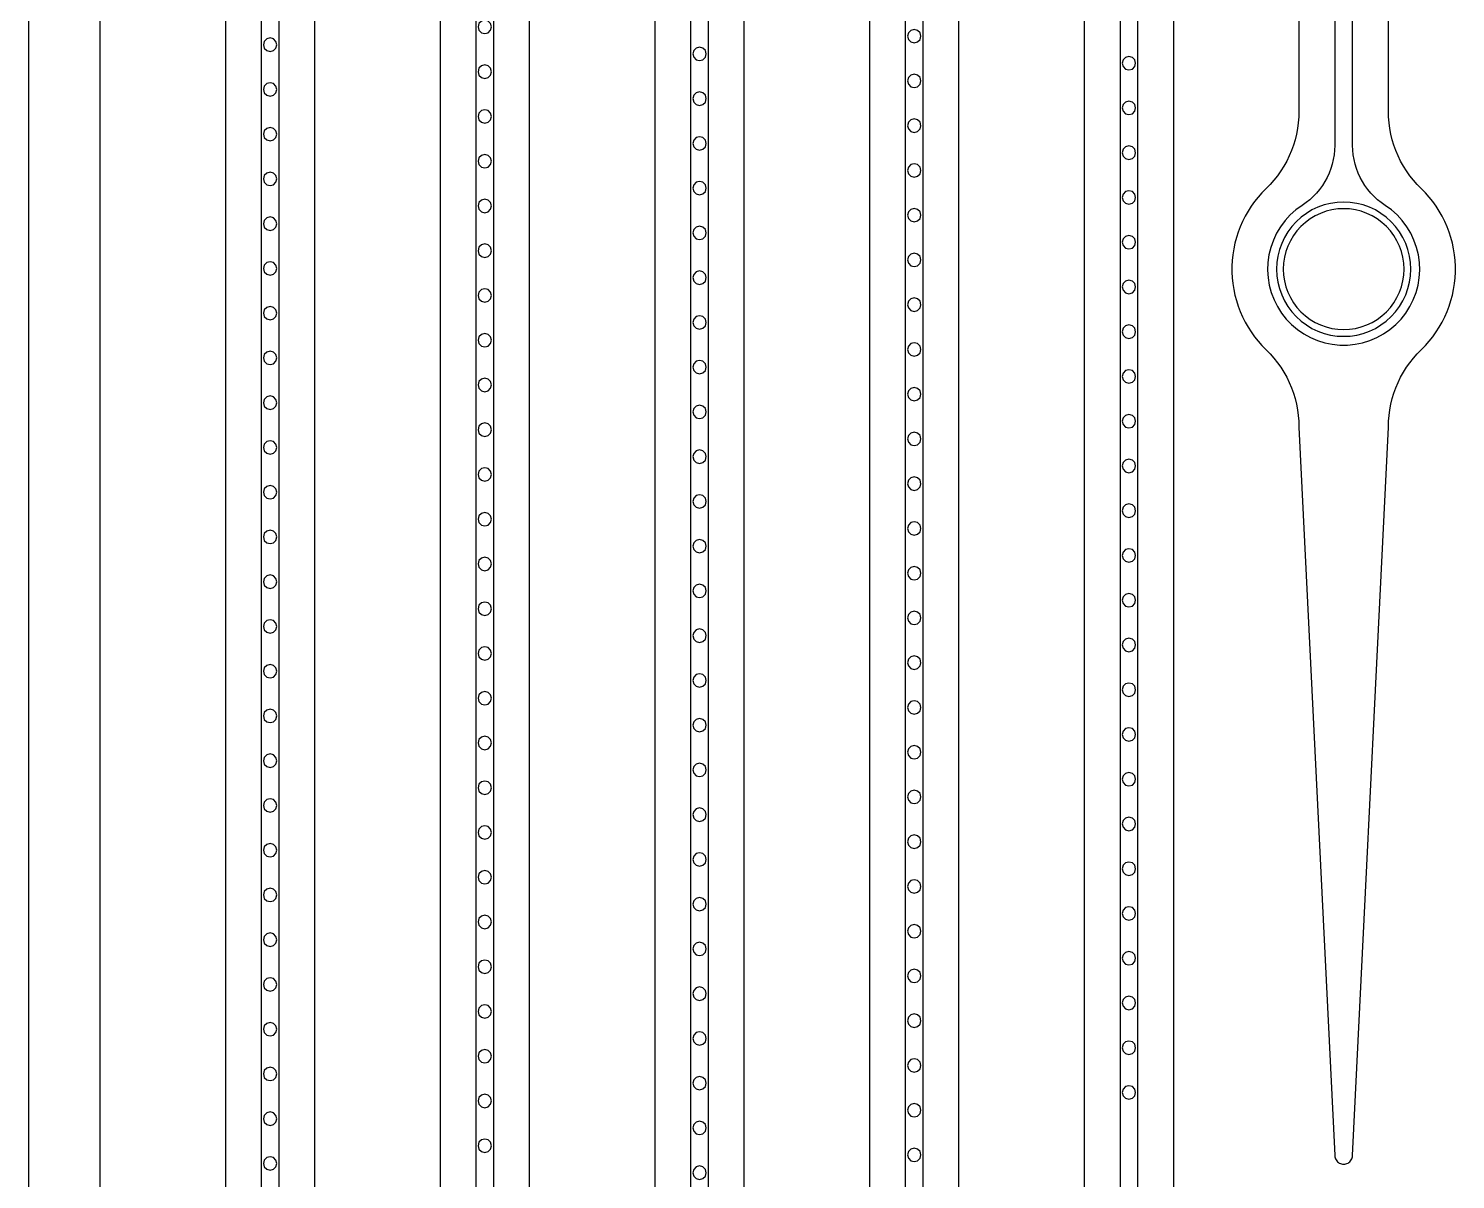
# Model space of a CAD drawing. Header units: metres. Extents: x -1805 to 1655, y -683 to 39617.
# Drawn here: x 2 to 161.5, y 469.7 to 598.3 of the extents above; entities that cross this region are included whole.
import ezdxf

# ---------------------------------------------------------------- set-up
doc = ezdxf.new("R2010")
doc.units = ezdxf.units.M
for name, color, linetype in [('Etching', 5, 'CONTINUOUS'), ('IONP', 7, 'CONTINUOUS'), ('Metal', 4, 'CONTINUOUS'), ('pad_etching', 1, 'CONTINUOUS'), ('PEDOT_SIROF', 6, 'CONTINUOUS')]:
    doc.layers.add(name, color=color, linetype=linetype)

msp = doc.modelspace()

# ---------------------------------------------------------------- linework, layer by layer
at = {"layer": 'Etching'}
for points in [[(24, 9134.24), (24, -45.85)], [(34, -45.85), (34, 9134.24)], [(48, 9134.24), (48, 81.13)], [(58, 81.13), (58, 9134.24)], [(72, 9134.24), (72, 208.12)], [(82, 208.12), (82, 9134.24)], [(96, 9134.24), (96, 335.1)], [(106, 335.1), (106, 9134.24)], [(120, 9134.24), (120, 462.09)], [(130, 462.09), (130, 9134.24)], [(144, 9134.24), (144, 589.07), (143.98, 588.43), (143.93, 587.79), (143.85, 587.15), (143.73, 586.52), (143.57, 585.89), (143.38, 585.28), (143.17, 584.67), (142.91, 584.08), (142.63, 583.5), (142.32, 582.94), (141.97, 582.4), (141.6, 581.87), (141.2, 581.37), (140.78, 580.89), (140.33, 580.43), (139.87, 579.97), (139.44, 579.48), (139.04, 578.98), (138.66, 578.45), (138.31, 577.9), (137.99, 577.34), (137.7, 576.76), (137.43, 576.17), (137.2, 575.56), (137.01, 574.95), (136.84, 574.32), (136.71, 573.69), (136.6, 573.04), (136.54, 572.4), (136.5, 571.75), (136.5, 571.1), (136.54, 570.46), (136.6, 569.81), (136.71, 569.17), (136.84, 568.54), (137.01, 567.91), (137.2, 567.29), (137.43, 566.69), (137.7, 566.09), (137.99, 565.52), (138.31, 564.95), (138.66, 564.41), (139.04, 563.88), (139.44, 563.37), (139.87, 562.89), (140.33, 562.43), (140.78, 561.97), (141.2, 561.49), (141.6, 560.98), (141.97, 560.46), (142.32, 559.91), (142.63, 559.35), (142.91, 558.78), (143.17, 558.18), (143.38, 557.58), (143.57, 556.96), (143.73, 556.34), (143.85, 555.71), (143.93, 555.07), (143.98, 554.43), (144, 553.79), (148, 472.38), (148.02, 472.25), (148.05, 472.13), (148.09, 472.01), (148.15, 471.9), (148.22, 471.8), (148.31, 471.7), (148.41, 471.62), (148.51, 471.55), (148.63, 471.5), (148.75, 471.46), (148.87, 471.44), (149, 471.43), (149.13, 471.44), (149.25, 471.46), (149.37, 471.5), (149.49, 471.55), (149.59, 471.62), (149.69, 471.7), (149.78, 471.8), (149.85, 471.9), (149.91, 472.01), (149.95, 472.13), (149.98, 472.25), (150, 472.38), (154, 553.79), (154.02, 554.43), (154.07, 555.07), (154.15, 555.71), (154.27, 556.34), (154.43, 556.96), (154.62, 557.58), (154.83, 558.18), (155.09, 558.78), (155.37, 559.35), (155.68, 559.91), (156.03, 560.46), (156.4, 560.98), (156.8, 561.49), (157.22, 561.97), (157.67, 562.43), (158.13, 562.89), (158.56, 563.37), (158.96, 563.88), (159.34, 564.41), (159.69, 564.95), (160.01, 565.52), (160.3, 566.09), (160.57, 566.69), (160.8, 567.29), (160.99, 567.91), (161.16, 568.54), (161.29, 569.17), (161.4, 569.81), (161.46, 570.46), (161.5, 571.1), (161.5, 571.75), (161.46, 572.4), (161.4, 573.04), (161.29, 573.69), (161.16, 574.32), (160.99, 574.95), (160.8, 575.56), (160.57, 576.17), (160.3, 576.76), (160.01, 577.34), (159.69, 577.9), (159.34, 578.45), (158.96, 578.98), (158.56, 579.48), (158.13, 579.97), (157.67, 580.43), (157.22, 580.89), (156.8, 581.37), (156.4, 581.87), (156.03, 582.4), (155.68, 582.94), (155.37, 583.5), (155.09, 584.08), (154.83, 584.67), (154.62, 585.28), (154.43, 585.89), (154.27, 586.52), (154.15, 587.15), (154.07, 587.79), (154.02, 588.43), (154, 589.07), (154, 9134.24)], [(10, -202.71), (10, 4155.73)]]:
    msp.add_lwpolyline(points, dxfattribs=at)
at = {"layer": 'IONP'}
for points in [[(53.75, 598.49), (53.65, 598.87), (53.38, 599.14), (53, 599.24), (52.62, 599.14), (52.35, 598.87), (52.25, 598.49), (52.35, 598.12), (52.62, 597.84), (53, 597.74), (53.38, 597.84), (53.65, 598.12), (53.75, 598.49)], [(101.75, 597.46), (101.65, 597.84), (101.38, 598.11), (101, 598.21), (100.62, 598.11), (100.35, 597.84), (100.25, 597.46), (100.35, 597.09), (100.62, 596.81), (101, 596.71), (101.38, 596.81), (101.65, 597.09), (101.75, 597.46)], [(29.75, 596.51), (29.65, 596.88), (29.38, 597.16), (29, 597.26), (28.62, 597.16), (28.35, 596.88), (28.25, 596.51), (28.35, 596.13), (28.62, 595.86), (29, 595.76), (29.38, 595.86), (29.65, 596.13), (29.75, 596.51)], [(77.75, 595.48), (77.65, 595.85), (77.38, 596.13), (77, 596.23), (76.62, 596.13), (76.35, 595.85), (76.25, 595.48), (76.35, 595.1), (76.62, 594.83), (77, 594.73), (77.38, 594.83), (77.65, 595.1), (77.75, 595.48)], [(125.75, 594.44), (125.65, 594.82), (125.38, 595.09), (125, 595.19), (124.62, 595.09), (124.35, 594.82), (124.25, 594.44), (124.35, 594.07), (124.62, 593.79), (125, 593.69), (125.38, 593.79), (125.65, 594.07), (125.75, 594.44)], [(53.75, 593.49), (53.65, 593.87), (53.38, 594.14), (53, 594.24), (52.62, 594.14), (52.35, 593.87), (52.25, 593.49), (52.35, 593.12), (52.62, 592.84), (53, 592.74), (53.38, 592.84), (53.65, 593.12), (53.75, 593.49)], [(29.75, 591.51), (29.65, 591.88), (29.38, 592.16), (29, 592.26), (28.62, 592.16), (28.35, 591.88), (28.25, 591.51), (28.35, 591.13), (28.62, 590.86), (29, 590.76), (29.38, 590.86), (29.65, 591.13), (29.75, 591.51)], [(101.75, 592.46), (101.65, 592.84), (101.38, 593.11), (101, 593.21), (100.62, 593.11), (100.35, 592.84), (100.25, 592.46), (100.35, 592.09), (100.62, 591.81), (101, 591.71), (101.38, 591.81), (101.65, 592.09), (101.75, 592.46)], [(77.75, 590.48), (77.65, 590.85), (77.38, 591.13), (77, 591.23), (76.62, 591.13), (76.35, 590.85), (76.25, 590.48), (76.35, 590.1), (76.62, 589.83), (77, 589.73), (77.38, 589.83), (77.65, 590.1), (77.75, 590.48)], [(125.75, 589.44), (125.65, 589.82), (125.38, 590.09), (125, 590.19), (124.62, 590.09), (124.35, 589.82), (124.25, 589.44), (124.35, 589.07), (124.62, 588.79), (125, 588.69), (125.38, 588.79), (125.65, 589.07), (125.75, 589.44)], [(53.75, 588.49), (53.65, 588.87), (53.38, 589.14), (53, 589.24), (52.62, 589.14), (52.35, 588.87), (52.25, 588.49), (52.35, 588.12), (52.62, 587.84), (53, 587.74), (53.38, 587.84), (53.65, 588.12), (53.75, 588.49)], [(29.75, 586.51), (29.65, 586.88), (29.38, 587.16), (29, 587.26), (28.62, 587.16), (28.35, 586.88), (28.25, 586.51), (28.35, 586.13), (28.62, 585.86), (29, 585.76), (29.38, 585.86), (29.65, 586.13), (29.75, 586.51)], [(101.75, 587.46), (101.65, 587.84), (101.38, 588.11), (101, 588.21), (100.62, 588.11), (100.35, 587.84), (100.25, 587.46), (100.35, 587.09), (100.62, 586.81), (101, 586.71), (101.38, 586.81), (101.65, 587.09), (101.75, 587.46)], [(77.75, 585.48), (77.65, 585.85), (77.38, 586.13), (77, 586.23), (76.62, 586.13), (76.35, 585.85), (76.25, 585.48), (76.35, 585.1), (76.62, 584.83), (77, 584.73), (77.38, 584.83), (77.65, 585.1), (77.75, 585.48)], [(53.75, 583.49), (53.65, 583.87), (53.38, 584.14), (53, 584.24), (52.62, 584.14), (52.35, 583.87), (52.25, 583.49), (52.35, 583.12), (52.62, 582.84), (53, 582.74), (53.38, 582.84), (53.65, 583.12), (53.75, 583.49)], [(125.75, 584.44), (125.65, 584.82), (125.38, 585.09), (125, 585.19), (124.62, 585.09), (124.35, 584.82), (124.25, 584.44), (124.35, 584.07), (124.62, 583.79), (125, 583.69), (125.38, 583.79), (125.65, 584.07), (125.75, 584.44)], [(29.75, 581.51), (29.65, 581.88), (29.38, 582.16), (29, 582.26), (28.62, 582.16), (28.35, 581.88), (28.25, 581.51), (28.35, 581.13), (28.62, 580.86), (29, 580.76), (29.38, 580.86), (29.65, 581.13), (29.75, 581.51)], [(101.75, 582.46), (101.65, 582.84), (101.38, 583.11), (101, 583.21), (100.62, 583.11), (100.35, 582.84), (100.25, 582.46), (100.35, 582.09), (100.62, 581.81), (101, 581.71), (101.38, 581.81), (101.65, 582.09), (101.75, 582.46)], [(77.75, 580.48), (77.65, 580.85), (77.38, 581.13), (77, 581.23), (76.62, 581.13), (76.35, 580.85), (76.25, 580.48), (76.35, 580.1), (76.62, 579.83), (77, 579.73), (77.38, 579.83), (77.65, 580.1), (77.75, 580.48)], [(53.75, 578.49), (53.65, 578.87), (53.38, 579.14), (53, 579.24), (52.62, 579.14), (52.35, 578.87), (52.25, 578.49), (52.35, 578.12), (52.62, 577.84), (53, 577.74), (53.38, 577.84), (53.65, 578.12), (53.75, 578.49)], [(125.75, 579.44), (125.65, 579.82), (125.38, 580.09), (125, 580.19), (124.62, 580.09), (124.35, 579.82), (124.25, 579.44), (124.35, 579.07), (124.62, 578.79), (125, 578.69), (125.38, 578.79), (125.65, 579.07), (125.75, 579.44)], [(101.75, 577.46), (101.65, 577.84), (101.38, 578.11), (101, 578.21), (100.62, 578.11), (100.35, 577.84), (100.25, 577.46), (100.35, 577.09), (100.62, 576.81), (101, 576.71), (101.38, 576.81), (101.65, 577.09), (101.75, 577.46)], [(29.75, 576.51), (29.65, 576.88), (29.38, 577.16), (29, 577.26), (28.62, 577.16), (28.35, 576.88), (28.25, 576.51), (28.35, 576.13), (28.62, 575.86), (29, 575.76), (29.38, 575.86), (29.65, 576.13), (29.75, 576.51)], [(77.75, 575.48), (77.65, 575.85), (77.38, 576.13), (77, 576.23), (76.62, 576.13), (76.35, 575.85), (76.25, 575.48), (76.35, 575.1), (76.62, 574.83), (77, 574.73), (77.38, 574.83), (77.65, 575.1), (77.75, 575.48)], [(53.75, 573.49), (53.65, 573.87), (53.38, 574.14), (53, 574.24), (52.62, 574.14), (52.35, 573.87), (52.25, 573.49), (52.35, 573.12), (52.62, 572.84), (53, 572.74), (53.38, 572.84), (53.65, 573.12), (53.75, 573.49)], [(125.75, 574.44), (125.65, 574.82), (125.38, 575.09), (125, 575.19), (124.62, 575.09), (124.35, 574.82), (124.25, 574.44), (124.35, 574.07), (124.62, 573.79), (125, 573.69), (125.38, 573.79), (125.65, 574.07), (125.75, 574.44)], [(101.75, 572.46), (101.65, 572.84), (101.38, 573.11), (101, 573.21), (100.62, 573.11), (100.35, 572.84), (100.25, 572.46), (100.35, 572.09), (100.62, 571.81), (101, 571.71), (101.38, 571.81), (101.65, 572.09), (101.75, 572.46)], [(29.75, 571.51), (29.65, 571.88), (29.38, 572.16), (29, 572.26), (28.62, 572.16), (28.35, 571.88), (28.25, 571.51), (28.35, 571.13), (28.62, 570.86), (29, 570.76), (29.38, 570.86), (29.65, 571.13), (29.75, 571.51)], [(77.75, 570.48), (77.65, 570.85), (77.38, 571.13), (77, 571.23), (76.62, 571.13), (76.35, 570.85), (76.25, 570.48), (76.35, 570.1), (76.62, 569.83), (77, 569.73), (77.38, 569.83), (77.65, 570.1), (77.75, 570.48)], [(125.75, 569.44), (125.65, 569.82), (125.38, 570.09), (125, 570.19), (124.62, 570.09), (124.35, 569.82), (124.25, 569.44), (124.35, 569.07), (124.62, 568.79), (125, 568.69), (125.38, 568.79), (125.65, 569.07), (125.75, 569.44)], [(53.75, 568.49), (53.65, 568.87), (53.38, 569.14), (53, 569.24), (52.62, 569.14), (52.35, 568.87), (52.25, 568.49), (52.35, 568.12), (52.62, 567.84), (53, 567.74), (53.38, 567.84), (53.65, 568.12), (53.75, 568.49)], [(101.75, 567.46), (101.65, 567.84), (101.38, 568.11), (101, 568.21), (100.62, 568.11), (100.35, 567.84), (100.25, 567.46), (100.35, 567.09), (100.62, 566.81), (101, 566.71), (101.38, 566.81), (101.65, 567.09), (101.75, 567.46)], [(29.75, 566.51), (29.65, 566.88), (29.38, 567.16), (29, 567.26), (28.62, 567.16), (28.35, 566.88), (28.25, 566.51), (28.35, 566.13), (28.62, 565.86), (29, 565.76), (29.38, 565.86), (29.65, 566.13), (29.75, 566.51)], [(77.75, 565.48), (77.65, 565.85), (77.38, 566.13), (77, 566.23), (76.62, 566.13), (76.35, 565.85), (76.25, 565.48), (76.35, 565.1), (76.62, 564.83), (77, 564.73), (77.38, 564.83), (77.65, 565.1), (77.75, 565.48)], [(125.75, 564.44), (125.65, 564.82), (125.38, 565.09), (125, 565.19), (124.62, 565.09), (124.35, 564.82), (124.25, 564.44), (124.35, 564.07), (124.62, 563.79), (125, 563.69), (125.38, 563.79), (125.65, 564.07), (125.75, 564.44)], [(53.75, 563.49), (53.65, 563.87), (53.38, 564.14), (53, 564.24), (52.62, 564.14), (52.35, 563.87), (52.25, 563.49), (52.35, 563.12), (52.62, 562.84), (53, 562.74), (53.38, 562.84), (53.65, 563.12), (53.75, 563.49)], [(101.75, 562.46), (101.65, 562.84), (101.38, 563.11), (101, 563.21), (100.62, 563.11), (100.35, 562.84), (100.25, 562.46), (100.35, 562.09), (100.62, 561.81), (101, 561.71), (101.38, 561.81), (101.65, 562.09), (101.75, 562.46)], [(29.75, 561.51), (29.65, 561.88), (29.38, 562.16), (29, 562.26), (28.62, 562.16), (28.35, 561.88), (28.25, 561.51), (28.35, 561.13), (28.62, 560.86), (29, 560.76), (29.38, 560.86), (29.65, 561.13), (29.75, 561.51)], [(77.75, 560.48), (77.65, 560.85), (77.38, 561.13), (77, 561.23), (76.62, 561.13), (76.35, 560.85), (76.25, 560.48), (76.35, 560.1), (76.62, 559.83), (77, 559.73), (77.38, 559.83), (77.65, 560.1), (77.75, 560.48)], [(125.75, 559.44), (125.65, 559.82), (125.38, 560.09), (125, 560.19), (124.62, 560.09), (124.35, 559.82), (124.25, 559.44), (124.35, 559.07), (124.62, 558.79), (125, 558.69), (125.38, 558.79), (125.65, 559.07), (125.75, 559.44)], [(53.75, 558.49), (53.65, 558.87), (53.38, 559.14), (53, 559.24), (52.62, 559.14), (52.35, 558.87), (52.25, 558.49), (52.35, 558.12), (52.62, 557.84), (53, 557.74), (53.38, 557.84), (53.65, 558.12), (53.75, 558.49)], [(29.75, 556.51), (29.65, 556.88), (29.38, 557.16), (29, 557.26), (28.62, 557.16), (28.35, 556.88), (28.25, 556.51), (28.35, 556.13), (28.62, 555.86), (29, 555.76), (29.38, 555.86), (29.65, 556.13), (29.75, 556.51)], [(101.75, 557.46), (101.65, 557.84), (101.38, 558.11), (101, 558.21), (100.62, 558.11), (100.35, 557.84), (100.25, 557.46), (100.35, 557.09), (100.62, 556.81), (101, 556.71), (101.38, 556.81), (101.65, 557.09), (101.75, 557.46)], [(77.75, 555.48), (77.65, 555.85), (77.38, 556.13), (77, 556.23), (76.62, 556.13), (76.35, 555.85), (76.25, 555.48), (76.35, 555.1), (76.62, 554.83), (77, 554.73), (77.38, 554.83), (77.65, 555.1), (77.75, 555.48)], [(125.75, 554.44), (125.65, 554.82), (125.38, 555.09), (125, 555.19), (124.62, 555.09), (124.35, 554.82), (124.25, 554.44), (124.35, 554.07), (124.62, 553.79), (125, 553.69), (125.38, 553.79), (125.65, 554.07), (125.75, 554.44)], [(53.75, 553.49), (53.65, 553.87), (53.38, 554.14), (53, 554.24), (52.62, 554.14), (52.35, 553.87), (52.25, 553.49), (52.35, 553.12), (52.62, 552.84), (53, 552.74), (53.38, 552.84), (53.65, 553.12), (53.75, 553.49)], [(29.75, 551.51), (29.65, 551.88), (29.38, 552.16), (29, 552.26), (28.62, 552.16), (28.35, 551.88), (28.25, 551.51), (28.35, 551.13), (28.62, 550.86), (29, 550.76), (29.38, 550.86), (29.65, 551.13), (29.75, 551.51)], [(101.75, 552.46), (101.65, 552.84), (101.38, 553.11), (101, 553.21), (100.62, 553.11), (100.35, 552.84), (100.25, 552.46), (100.35, 552.09), (100.62, 551.81), (101, 551.71), (101.38, 551.81), (101.65, 552.09), (101.75, 552.46)], [(77.75, 550.48), (77.65, 550.85), (77.38, 551.13), (77, 551.23), (76.62, 551.13), (76.35, 550.85), (76.25, 550.48), (76.35, 550.1), (76.62, 549.83), (77, 549.73), (77.38, 549.83), (77.65, 550.1), (77.75, 550.48)], [(53.75, 548.49), (53.65, 548.87), (53.38, 549.14), (53, 549.24), (52.62, 549.14), (52.35, 548.87), (52.25, 548.49), (52.35, 548.12), (52.62, 547.84), (53, 547.74), (53.38, 547.84), (53.65, 548.12), (53.75, 548.49)], [(125.75, 549.44), (125.65, 549.82), (125.38, 550.09), (125, 550.19), (124.62, 550.09), (124.35, 549.82), (124.25, 549.44), (124.35, 549.07), (124.62, 548.79), (125, 548.69), (125.38, 548.79), (125.65, 549.07), (125.75, 549.44)], [(29.75, 546.51), (29.65, 546.88), (29.38, 547.16), (29, 547.26), (28.62, 547.16), (28.35, 546.88), (28.25, 546.51), (28.35, 546.13), (28.62, 545.86), (29, 545.76), (29.38, 545.86), (29.65, 546.13), (29.75, 546.51)], [(101.75, 547.46), (101.65, 547.84), (101.38, 548.11), (101, 548.21), (100.62, 548.11), (100.35, 547.84), (100.25, 547.46), (100.35, 547.09), (100.62, 546.81), (101, 546.71), (101.38, 546.81), (101.65, 547.09), (101.75, 547.46)], [(77.75, 545.48), (77.65, 545.85), (77.38, 546.13), (77, 546.23), (76.62, 546.13), (76.35, 545.85), (76.25, 545.48), (76.35, 545.1), (76.62, 544.83), (77, 544.73), (77.38, 544.83), (77.65, 545.1), (77.75, 545.48)], [(53.75, 543.49), (53.65, 543.87), (53.38, 544.14), (53, 544.24), (52.62, 544.14), (52.35, 543.87), (52.25, 543.49), (52.35, 543.12), (52.62, 542.84), (53, 542.74), (53.38, 542.84), (53.65, 543.12), (53.75, 543.49)], [(125.75, 544.44), (125.65, 544.82), (125.38, 545.09), (125, 545.19), (124.62, 545.09), (124.35, 544.82), (124.25, 544.44), (124.35, 544.07), (124.62, 543.79), (125, 543.69), (125.38, 543.79), (125.65, 544.07), (125.75, 544.44)], [(101.75, 542.46), (101.65, 542.84), (101.38, 543.11), (101, 543.21), (100.62, 543.11), (100.35, 542.84), (100.25, 542.46), (100.35, 542.09), (100.62, 541.81), (101, 541.71), (101.38, 541.81), (101.65, 542.09), (101.75, 542.46)], [(29.75, 541.51), (29.65, 541.88), (29.38, 542.16), (29, 542.26), (28.62, 542.16), (28.35, 541.88), (28.25, 541.51), (28.35, 541.13), (28.62, 540.86), (29, 540.76), (29.38, 540.86), (29.65, 541.13), (29.75, 541.51)], [(77.75, 540.48), (77.65, 540.85), (77.38, 541.13), (77, 541.23), (76.62, 541.13), (76.35, 540.85), (76.25, 540.48), (76.35, 540.1), (76.62, 539.83), (77, 539.73), (77.38, 539.83), (77.65, 540.1), (77.75, 540.48)], [(53.75, 538.49), (53.65, 538.87), (53.38, 539.14), (53, 539.24), (52.62, 539.14), (52.35, 538.87), (52.25, 538.49), (52.35, 538.12), (52.62, 537.84), (53, 537.74), (53.38, 537.84), (53.65, 538.12), (53.75, 538.49)], [(125.75, 539.44), (125.65, 539.82), (125.38, 540.09), (125, 540.19), (124.62, 540.09), (124.35, 539.82), (124.25, 539.44), (124.35, 539.07), (124.62, 538.79), (125, 538.69), (125.38, 538.79), (125.65, 539.07), (125.75, 539.44)], [(101.75, 537.46), (101.65, 537.84), (101.38, 538.11), (101, 538.21), (100.62, 538.11), (100.35, 537.84), (100.25, 537.46), (100.35, 537.09), (100.62, 536.81), (101, 536.71), (101.38, 536.81), (101.65, 537.09), (101.75, 537.46)], [(29.75, 536.51), (29.65, 536.88), (29.38, 537.16), (29, 537.26), (28.62, 537.16), (28.35, 536.88), (28.25, 536.51), (28.35, 536.13), (28.62, 535.86), (29, 535.76), (29.38, 535.86), (29.65, 536.13), (29.75, 536.51)], [(77.75, 535.48), (77.65, 535.85), (77.38, 536.13), (77, 536.23), (76.62, 536.13), (76.35, 535.85), (76.25, 535.48), (76.35, 535.1), (76.62, 534.83), (77, 534.73), (77.38, 534.83), (77.65, 535.1), (77.75, 535.48)], [(125.75, 534.44), (125.65, 534.82), (125.38, 535.09), (125, 535.19), (124.62, 535.09), (124.35, 534.82), (124.25, 534.44), (124.35, 534.07), (124.62, 533.79), (125, 533.69), (125.38, 533.79), (125.65, 534.07), (125.75, 534.44)], [(53.75, 533.49), (53.65, 533.87), (53.38, 534.14), (53, 534.24), (52.62, 534.14), (52.35, 533.87), (52.25, 533.49), (52.35, 533.12), (52.62, 532.84), (53, 532.74), (53.38, 532.84), (53.65, 533.12), (53.75, 533.49)], [(101.75, 532.46), (101.65, 532.84), (101.38, 533.11), (101, 533.21), (100.62, 533.11), (100.35, 532.84), (100.25, 532.46), (100.35, 532.09), (100.62, 531.81), (101, 531.71), (101.38, 531.81), (101.65, 532.09), (101.75, 532.46)], [(29.75, 531.51), (29.65, 531.88), (29.38, 532.16), (29, 532.26), (28.62, 532.16), (28.35, 531.88), (28.25, 531.51), (28.35, 531.13), (28.62, 530.86), (29, 530.76), (29.38, 530.86), (29.65, 531.13), (29.75, 531.51)], [(77.75, 530.48), (77.65, 530.85), (77.38, 531.13), (77, 531.23), (76.62, 531.13), (76.35, 530.85), (76.25, 530.48), (76.35, 530.1), (76.62, 529.83), (77, 529.73), (77.38, 529.83), (77.65, 530.1), (77.75, 530.48)], [(125.75, 529.44), (125.65, 529.82), (125.38, 530.09), (125, 530.19), (124.62, 530.09), (124.35, 529.82), (124.25, 529.44), (124.35, 529.07), (124.62, 528.79), (125, 528.69), (125.38, 528.79), (125.65, 529.07), (125.75, 529.44)], [(53.75, 528.49), (53.65, 528.87), (53.38, 529.14), (53, 529.24), (52.62, 529.14), (52.35, 528.87), (52.25, 528.49), (52.35, 528.12), (52.62, 527.84), (53, 527.74), (53.38, 527.84), (53.65, 528.12), (53.75, 528.49)], [(101.75, 527.46), (101.65, 527.84), (101.38, 528.11), (101, 528.21), (100.62, 528.11), (100.35, 527.84), (100.25, 527.46), (100.35, 527.09), (100.62, 526.81), (101, 526.71), (101.38, 526.81), (101.65, 527.09), (101.75, 527.46)], [(29.75, 526.51), (29.65, 526.88), (29.38, 527.16), (29, 527.26), (28.62, 527.16), (28.35, 526.88), (28.25, 526.51), (28.35, 526.13), (28.62, 525.86), (29, 525.76), (29.38, 525.86), (29.65, 526.13), (29.75, 526.51)], [(77.75, 525.48), (77.65, 525.85), (77.38, 526.13), (77, 526.23), (76.62, 526.13), (76.35, 525.85), (76.25, 525.48), (76.35, 525.1), (76.62, 524.83), (77, 524.73), (77.38, 524.83), (77.65, 525.1), (77.75, 525.48)], [(125.75, 524.44), (125.65, 524.82), (125.38, 525.09), (125, 525.19), (124.62, 525.09), (124.35, 524.82), (124.25, 524.44), (124.35, 524.07), (124.62, 523.79), (125, 523.69), (125.38, 523.79), (125.65, 524.07), (125.75, 524.44)], [(53.75, 523.49), (53.65, 523.87), (53.38, 524.14), (53, 524.24), (52.62, 524.14), (52.35, 523.87), (52.25, 523.49), (52.35, 523.12), (52.62, 522.84), (53, 522.74), (53.38, 522.84), (53.65, 523.12), (53.75, 523.49)], [(101.75, 522.46), (101.65, 522.84), (101.38, 523.11), (101, 523.21), (100.62, 523.11), (100.35, 522.84), (100.25, 522.46), (100.35, 522.09), (100.62, 521.81), (101, 521.71), (101.38, 521.81), (101.65, 522.09), (101.75, 522.46)], [(29.75, 521.51), (29.65, 521.88), (29.38, 522.16), (29, 522.26), (28.62, 522.16), (28.35, 521.88), (28.25, 521.51), (28.35, 521.13), (28.62, 520.86), (29, 520.76), (29.38, 520.86), (29.65, 521.13), (29.75, 521.51)], [(77.75, 520.48), (77.65, 520.85), (77.38, 521.13), (77, 521.23), (76.62, 521.13), (76.35, 520.85), (76.25, 520.48), (76.35, 520.1), (76.62, 519.83), (77, 519.73), (77.38, 519.83), (77.65, 520.1), (77.75, 520.48)], [(125.75, 519.44), (125.65, 519.82), (125.38, 520.09), (125, 520.19), (124.62, 520.09), (124.35, 519.82), (124.25, 519.44), (124.35, 519.07), (124.62, 518.79), (125, 518.69), (125.38, 518.79), (125.65, 519.07), (125.75, 519.44)], [(53.75, 518.49), (53.65, 518.87), (53.38, 519.14), (53, 519.24), (52.62, 519.14), (52.35, 518.87), (52.25, 518.49), (52.35, 518.12), (52.62, 517.84), (53, 517.74), (53.38, 517.84), (53.65, 518.12), (53.75, 518.49)], [(29.75, 516.51), (29.65, 516.88), (29.38, 517.16), (29, 517.26), (28.62, 517.16), (28.35, 516.88), (28.25, 516.51), (28.35, 516.13), (28.62, 515.86), (29, 515.76), (29.38, 515.86), (29.65, 516.13), (29.75, 516.51)], [(101.75, 517.46), (101.65, 517.84), (101.38, 518.11), (101, 518.21), (100.62, 518.11), (100.35, 517.84), (100.25, 517.46), (100.35, 517.09), (100.62, 516.81), (101, 516.71), (101.38, 516.81), (101.65, 517.09), (101.75, 517.46)], [(77.75, 515.48), (77.65, 515.85), (77.38, 516.13), (77, 516.23), (76.62, 516.13), (76.35, 515.85), (76.25, 515.48), (76.35, 515.1), (76.62, 514.83), (77, 514.73), (77.38, 514.83), (77.65, 515.1), (77.75, 515.48)], [(125.75, 514.44), (125.65, 514.82), (125.38, 515.09), (125, 515.19), (124.62, 515.09), (124.35, 514.82), (124.25, 514.44), (124.35, 514.07), (124.62, 513.79), (125, 513.69), (125.38, 513.79), (125.65, 514.07), (125.75, 514.44)], [(53.75, 513.49), (53.65, 513.87), (53.38, 514.14), (53, 514.24), (52.62, 514.14), (52.35, 513.87), (52.25, 513.49), (52.35, 513.12), (52.62, 512.84), (53, 512.74), (53.38, 512.84), (53.65, 513.12), (53.75, 513.49)], [(29.75, 511.51), (29.65, 511.88), (29.38, 512.16), (29, 512.26), (28.62, 512.16), (28.35, 511.88), (28.25, 511.51), (28.35, 511.13), (28.62, 510.86), (29, 510.76), (29.38, 510.86), (29.65, 511.13), (29.75, 511.51)], [(101.75, 512.46), (101.65, 512.84), (101.38, 513.11), (101, 513.21), (100.62, 513.11), (100.35, 512.84), (100.25, 512.46), (100.35, 512.09), (100.62, 511.81), (101, 511.71), (101.38, 511.81), (101.65, 512.09), (101.75, 512.46)], [(77.75, 510.48), (77.65, 510.85), (77.38, 511.13), (77, 511.23), (76.62, 511.13), (76.35, 510.85), (76.25, 510.48), (76.35, 510.1), (76.62, 509.83), (77, 509.73), (77.38, 509.83), (77.65, 510.1), (77.75, 510.48)], [(53.75, 508.49), (53.65, 508.87), (53.38, 509.14), (53, 509.24), (52.62, 509.14), (52.35, 508.87), (52.25, 508.49), (52.35, 508.12), (52.62, 507.84), (53, 507.74), (53.38, 507.84), (53.65, 508.12), (53.75, 508.49)], [(125.75, 509.44), (125.65, 509.82), (125.38, 510.09), (125, 510.19), (124.62, 510.09), (124.35, 509.82), (124.25, 509.44), (124.35, 509.07), (124.62, 508.79), (125, 508.69), (125.38, 508.79), (125.65, 509.07), (125.75, 509.44)], [(29.75, 506.51), (29.65, 506.88), (29.38, 507.16), (29, 507.26), (28.62, 507.16), (28.35, 506.88), (28.25, 506.51), (28.35, 506.13), (28.62, 505.86), (29, 505.76), (29.38, 505.86), (29.65, 506.13), (29.75, 506.51)], [(101.75, 507.46), (101.65, 507.84), (101.38, 508.11), (101, 508.21), (100.62, 508.11), (100.35, 507.84), (100.25, 507.46), (100.35, 507.09), (100.62, 506.81), (101, 506.71), (101.38, 506.81), (101.65, 507.09), (101.75, 507.46)], [(77.75, 505.48), (77.65, 505.85), (77.38, 506.13), (77, 506.23), (76.62, 506.13), (76.35, 505.85), (76.25, 505.48), (76.35, 505.1), (76.62, 504.83), (77, 504.73), (77.38, 504.83), (77.65, 505.1), (77.75, 505.48)], [(53.75, 503.49), (53.65, 503.87), (53.38, 504.14), (53, 504.24), (52.62, 504.14), (52.35, 503.87), (52.25, 503.49), (52.35, 503.12), (52.62, 502.84), (53, 502.74), (53.38, 502.84), (53.65, 503.12), (53.75, 503.49)], [(125.75, 504.44), (125.65, 504.82), (125.38, 505.09), (125, 505.19), (124.62, 505.09), (124.35, 504.82), (124.25, 504.44), (124.35, 504.07), (124.62, 503.79), (125, 503.69), (125.38, 503.79), (125.65, 504.07), (125.75, 504.44)], [(101.75, 502.46), (101.65, 502.84), (101.38, 503.11), (101, 503.21), (100.62, 503.11), (100.35, 502.84), (100.25, 502.46), (100.35, 502.09), (100.62, 501.81), (101, 501.71), (101.38, 501.81), (101.65, 502.09), (101.75, 502.46)], [(29.75, 501.51), (29.65, 501.88), (29.38, 502.16), (29, 502.26), (28.62, 502.16), (28.35, 501.88), (28.25, 501.51), (28.35, 501.13), (28.62, 500.86), (29, 500.76), (29.38, 500.86), (29.65, 501.13), (29.75, 501.51)], [(77.75, 500.48), (77.65, 500.85), (77.38, 501.13), (77, 501.23), (76.62, 501.13), (76.35, 500.85), (76.25, 500.48), (76.35, 500.1), (76.62, 499.83), (77, 499.73), (77.38, 499.83), (77.65, 500.1), (77.75, 500.48)], [(53.75, 498.49), (53.65, 498.87), (53.38, 499.14), (53, 499.24), (52.62, 499.14), (52.35, 498.87), (52.25, 498.49), (52.35, 498.12), (52.62, 497.84), (53, 497.74), (53.38, 497.84), (53.65, 498.12), (53.75, 498.49)], [(125.75, 499.44), (125.65, 499.82), (125.38, 500.09), (125, 500.19), (124.62, 500.09), (124.35, 499.82), (124.25, 499.44), (124.35, 499.07), (124.62, 498.79), (125, 498.69), (125.38, 498.79), (125.65, 499.07), (125.75, 499.44)], [(101.75, 497.46), (101.65, 497.84), (101.38, 498.11), (101, 498.21), (100.62, 498.11), (100.35, 497.84), (100.25, 497.46), (100.35, 497.09), (100.62, 496.81), (101, 496.71), (101.38, 496.81), (101.65, 497.09), (101.75, 497.46)], [(29.75, 496.51), (29.65, 496.88), (29.38, 497.16), (29, 497.26), (28.62, 497.16), (28.35, 496.88), (28.25, 496.51), (28.35, 496.13), (28.62, 495.86), (29, 495.76), (29.38, 495.86), (29.65, 496.13), (29.75, 496.51)], [(77.75, 495.48), (77.65, 495.85), (77.38, 496.13), (77, 496.23), (76.62, 496.13), (76.35, 495.85), (76.25, 495.48), (76.35, 495.1), (76.62, 494.83), (77, 494.73), (77.38, 494.83), (77.65, 495.1), (77.75, 495.48)], [(125.75, 494.44), (125.65, 494.82), (125.38, 495.09), (125, 495.19), (124.62, 495.09), (124.35, 494.82), (124.25, 494.44), (124.35, 494.07), (124.62, 493.79), (125, 493.69), (125.38, 493.79), (125.65, 494.07), (125.75, 494.44)], [(53.75, 493.49), (53.65, 493.87), (53.38, 494.14), (53, 494.24), (52.62, 494.14), (52.35, 493.87), (52.25, 493.49), (52.35, 493.12), (52.62, 492.84), (53, 492.74), (53.38, 492.84), (53.65, 493.12), (53.75, 493.49)], [(101.75, 492.46), (101.65, 492.84), (101.38, 493.11), (101, 493.21), (100.62, 493.11), (100.35, 492.84), (100.25, 492.46), (100.35, 492.09), (100.62, 491.81), (101, 491.71), (101.38, 491.81), (101.65, 492.09), (101.75, 492.46)], [(29.75, 491.51), (29.65, 491.88), (29.38, 492.16), (29, 492.26), (28.62, 492.16), (28.35, 491.88), (28.25, 491.51), (28.35, 491.13), (28.62, 490.86), (29, 490.76), (29.38, 490.86), (29.65, 491.13), (29.75, 491.51)], [(77.75, 490.48), (77.65, 490.85), (77.38, 491.13), (77, 491.23), (76.62, 491.13), (76.35, 490.85), (76.25, 490.48), (76.35, 490.1), (76.62, 489.83), (77, 489.73), (77.38, 489.83), (77.65, 490.1), (77.75, 490.48)], [(125.75, 489.44), (125.65, 489.82), (125.38, 490.09), (125, 490.19), (124.62, 490.09), (124.35, 489.82), (124.25, 489.44), (124.35, 489.07), (124.62, 488.79), (125, 488.69), (125.38, 488.79), (125.65, 489.07), (125.75, 489.44)], [(53.75, 488.49), (53.65, 488.87), (53.38, 489.14), (53, 489.24), (52.62, 489.14), (52.35, 488.87), (52.25, 488.49), (52.35, 488.12), (52.62, 487.84), (53, 487.74), (53.38, 487.84), (53.65, 488.12), (53.75, 488.49)], [(101.75, 487.46), (101.65, 487.84), (101.38, 488.11), (101, 488.21), (100.62, 488.11), (100.35, 487.84), (100.25, 487.46), (100.35, 487.09), (100.62, 486.81), (101, 486.71), (101.38, 486.81), (101.65, 487.09), (101.75, 487.46)], [(29.75, 486.51), (29.65, 486.88), (29.38, 487.16), (29, 487.26), (28.62, 487.16), (28.35, 486.88), (28.25, 486.51), (28.35, 486.13), (28.62, 485.86), (29, 485.76), (29.38, 485.86), (29.65, 486.13), (29.75, 486.51)], [(77.75, 485.48), (77.65, 485.85), (77.38, 486.13), (77, 486.23), (76.62, 486.13), (76.35, 485.85), (76.25, 485.48), (76.35, 485.1), (76.62, 484.83), (77, 484.73), (77.38, 484.83), (77.65, 485.1), (77.75, 485.48)], [(125.75, 484.44), (125.65, 484.82), (125.38, 485.09), (125, 485.19), (124.62, 485.09), (124.35, 484.82), (124.25, 484.44), (124.35, 484.07), (124.62, 483.79), (125, 483.69), (125.38, 483.79), (125.65, 484.07), (125.75, 484.44)], [(53.75, 483.49), (53.65, 483.87), (53.38, 484.14), (53, 484.24), (52.62, 484.14), (52.35, 483.87), (52.25, 483.49), (52.35, 483.12), (52.62, 482.84), (53, 482.74), (53.38, 482.84), (53.65, 483.12), (53.75, 483.49)], [(29.75, 481.51), (29.65, 481.88), (29.38, 482.16), (29, 482.26), (28.62, 482.16), (28.35, 481.88), (28.25, 481.51), (28.35, 481.13), (28.62, 480.86), (29, 480.76), (29.38, 480.86), (29.65, 481.13), (29.75, 481.51)], [(101.75, 482.46), (101.65, 482.84), (101.38, 483.11), (101, 483.21), (100.62, 483.11), (100.35, 482.84), (100.25, 482.46), (100.35, 482.09), (100.62, 481.81), (101, 481.71), (101.38, 481.81), (101.65, 482.09), (101.75, 482.46)], [(77.75, 480.48), (77.65, 480.85), (77.38, 481.13), (77, 481.23), (76.62, 481.13), (76.35, 480.85), (76.25, 480.48), (76.35, 480.1), (76.62, 479.83), (77, 479.73), (77.38, 479.83), (77.65, 480.1), (77.75, 480.48)], [(125.75, 479.44), (125.65, 479.82), (125.38, 480.09), (125, 480.19), (124.62, 480.09), (124.35, 479.82), (124.25, 479.44), (124.35, 479.07), (124.62, 478.79), (125, 478.69), (125.38, 478.79), (125.65, 479.07), (125.75, 479.44)], [(53.75, 478.49), (53.65, 478.87), (53.38, 479.14), (53, 479.24), (52.62, 479.14), (52.35, 478.87), (52.25, 478.49), (52.35, 478.12), (52.62, 477.84), (53, 477.74), (53.38, 477.84), (53.65, 478.12), (53.75, 478.49)], [(29.75, 476.51), (29.65, 476.88), (29.38, 477.16), (29, 477.26), (28.62, 477.16), (28.35, 476.88), (28.25, 476.51), (28.35, 476.13), (28.62, 475.86), (29, 475.76), (29.38, 475.86), (29.65, 476.13), (29.75, 476.51)], [(101.75, 477.46), (101.65, 477.84), (101.38, 478.11), (101, 478.21), (100.62, 478.11), (100.35, 477.84), (100.25, 477.46), (100.35, 477.09), (100.62, 476.81), (101, 476.71), (101.38, 476.81), (101.65, 477.09), (101.75, 477.46)], [(77.75, 475.48), (77.65, 475.85), (77.38, 476.13), (77, 476.23), (76.62, 476.13), (76.35, 475.85), (76.25, 475.48), (76.35, 475.1), (76.62, 474.83), (77, 474.73), (77.38, 474.83), (77.65, 475.1), (77.75, 475.48)], [(53.75, 473.49), (53.65, 473.87), (53.38, 474.14), (53, 474.24), (52.62, 474.14), (52.35, 473.87), (52.25, 473.49), (52.35, 473.12), (52.62, 472.84), (53, 472.74), (53.38, 472.84), (53.65, 473.12), (53.75, 473.49)], [(29.75, 471.51), (29.65, 471.88), (29.38, 472.16), (29, 472.26), (28.62, 472.16), (28.35, 471.88), (28.25, 471.51), (28.35, 471.13), (28.62, 470.86), (29, 470.76), (29.38, 470.86), (29.65, 471.13), (29.75, 471.51)], [(101.75, 472.46), (101.65, 472.84), (101.38, 473.11), (101, 473.21), (100.62, 473.11), (100.35, 472.84), (100.25, 472.46), (100.35, 472.09), (100.62, 471.81), (101, 471.71), (101.38, 471.81), (101.65, 472.09), (101.75, 472.46)], [(77.75, 470.48), (77.65, 470.85), (77.38, 471.13), (77, 471.23), (76.62, 471.13), (76.35, 470.85), (76.25, 470.48), (76.35, 470.1), (76.62, 469.83), (77, 469.73), (77.38, 469.83), (77.65, 470.1), (77.75, 470.48)]]:
    msp.add_lwpolyline(points, close=True, dxfattribs=at)
at = {"layer": 'Metal'}
for points in [[(28, 9436.51), (28, -49.66)], [(30, -49.66), (30, 9436.51)], [(52, 9436.51), (52, 77.32)], [(54, 77.32), (54, 9436.51)], [(76, 9436.51), (76, 204.31)], [(78, 204.31), (78, 9436.51)], [(100, 9436.51), (100, 331.29)], [(102, 331.29), (102, 9436.51)], [(124, 9436.51), (124, 458.27)], [(126, 458.27), (126, 9436.51)], [(148, 9436.51), (148, 585.26), (147.98, 584.73), (147.93, 584.2), (147.84, 583.68), (147.72, 583.16), (147.56, 582.66), (147.38, 582.16), (147.15, 581.68), (146.9, 581.21), (146.62, 580.77), (146.31, 580.34), (145.97, 579.93), (145.6, 579.55), (145.21, 579.19), (144.8, 578.86), (144.36, 578.55), (143.67, 578.05), (143.03, 577.48), (142.46, 576.85), (141.94, 576.17), (141.5, 575.44), (141.14, 574.66), (140.85, 573.86), (140.65, 573.03), (140.53, 572.18), (140.5, 571.33), (140.55, 570.47), (140.69, 569.63), (140.91, 568.81), (141.22, 568.01), (141.6, 567.24), (142.06, 566.52), (142.59, 565.85), (143.18, 565.23), (143.83, 564.68), (144.53, 564.2), (145.28, 563.78), (146.07, 563.45), (146.89, 563.2), (147.72, 563.03), (148.57, 562.94), (149.43, 562.94), (150.28, 563.03), (151.11, 563.2), (151.93, 563.45), (152.72, 563.78), (153.47, 564.2), (154.17, 564.68), (154.82, 565.23), (155.41, 565.85), (155.94, 566.52), (156.4, 567.24), (156.78, 568.01), (157.09, 568.81), (157.31, 569.63), (157.45, 570.47), (157.5, 571.33), (157.47, 572.18), (157.35, 573.03), (157.15, 573.86), (156.86, 574.66), (156.5, 575.44), (156.06, 576.17), (155.54, 576.85), (154.97, 577.48), (154.33, 578.05), (153.64, 578.55), (153.2, 578.86), (152.79, 579.19), (152.4, 579.55), (152.03, 579.93), (151.69, 580.34), (151.38, 580.77), (151.1, 581.21), (150.85, 581.68), (150.62, 582.16), (150.44, 582.66), (150.28, 583.16), (150.16, 583.68), (150.07, 584.2), (150.02, 584.73), (150, 585.26), (150, 9436.51)], [(2, 4153.38), (2, -200.37)]]:
    msp.add_lwpolyline(points, dxfattribs=at)
at = {"layer": 'pad_etching'}
msp.add_lwpolyline([(155.75, 571.43), (155.72, 572.09), (155.62, 572.75), (155.46, 573.39), (155.24, 574.01), (154.95, 574.61), (154.61, 575.18), (154.22, 575.71), (153.77, 576.2), (153.28, 576.65), (152.75, 577.04), (152.18, 577.38), (151.58, 577.66), (150.96, 577.89), (150.32, 578.05), (149.66, 578.15), (149, 578.18), (148.34, 578.15), (147.68, 578.05), (147.04, 577.89), (146.42, 577.66), (145.82, 577.38), (145.25, 577.04), (144.72, 576.65), (144.23, 576.2), (143.78, 575.71), (143.39, 575.18), (143.05, 574.61), (142.76, 574.01), (142.54, 573.39), (142.38, 572.75), (142.28, 572.09), (142.25, 571.43), (142.28, 570.77), (142.38, 570.11), (142.54, 569.47), (142.76, 568.85), (143.05, 568.25), (143.39, 567.68), (143.78, 567.15), (144.23, 566.66), (144.72, 566.21), (145.25, 565.82), (145.82, 565.48), (146.42, 565.19), (147.04, 564.97), (147.68, 564.81), (148.34, 564.71), (149, 564.68), (149.66, 564.71), (150.32, 564.81), (150.96, 564.97), (151.58, 565.19), (152.18, 565.48), (152.75, 565.82), (153.28, 566.21), (153.77, 566.66), (154.22, 567.15), (154.61, 567.68), (154.95, 568.25), (155.24, 568.85), (155.46, 569.47), (155.62, 570.11), (155.72, 570.77), (155.75, 571.43)], close=True, dxfattribs=at)
at = {"layer": 'PEDOT_SIROF'}
msp.add_lwpolyline([(156.5, 571.43), (156.46, 572.16), (156.36, 572.89), (156.18, 573.61), (155.93, 574.3), (155.61, 574.96), (155.24, 575.6), (154.8, 576.19), (154.3, 576.73), (153.76, 577.23), (153.17, 577.66), (152.54, 578.04), (151.87, 578.36), (151.18, 578.61), (150.46, 578.78), (149.74, 578.89), (149, 578.93), (148.26, 578.89), (147.54, 578.78), (146.82, 578.61), (146.13, 578.36), (145.46, 578.04), (144.83, 577.66), (144.24, 577.23), (143.7, 576.73), (143.2, 576.19), (142.76, 575.6), (142.39, 574.96), (142.07, 574.3), (141.82, 573.61), (141.64, 572.89), (141.54, 572.16), (141.5, 571.43), (141.54, 570.69), (141.64, 569.97), (141.82, 569.25), (142.07, 568.56), (142.39, 567.89), (142.76, 567.26), (143.2, 566.67), (143.7, 566.13), (144.24, 565.63), (144.83, 565.19), (145.46, 564.81), (146.13, 564.5), (146.82, 564.25), (147.54, 564.07), (148.26, 563.96), (149, 563.93), (149.74, 563.96), (150.46, 564.07), (151.18, 564.25), (151.87, 564.5), (152.54, 564.81), (153.17, 565.19), (153.76, 565.63), (154.3, 566.13), (154.8, 566.67), (155.24, 567.26), (155.61, 567.89), (155.93, 568.56), (156.18, 569.25), (156.36, 569.97), (156.46, 570.69), (156.5, 571.43)], close=True, dxfattribs=at)

doc.saveas('drawing.dxf')
